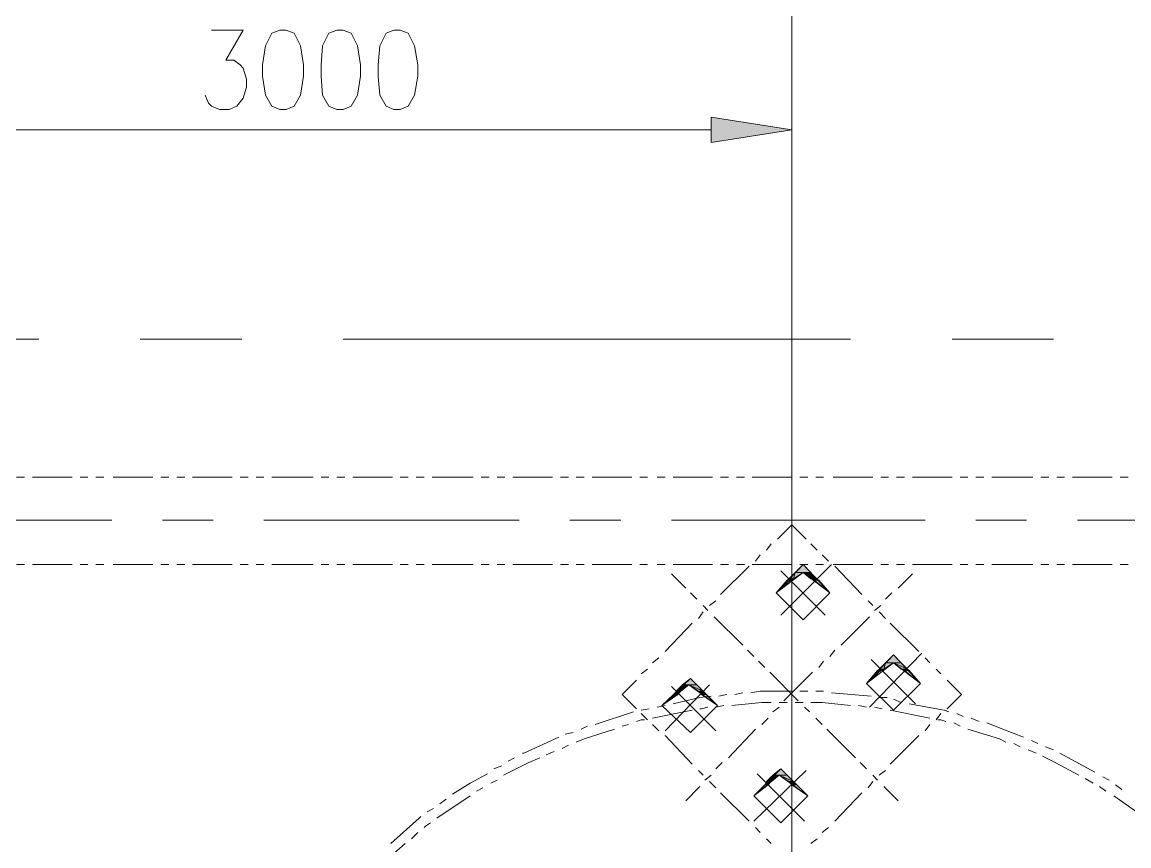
# Model space of a CAD drawing. Header units: millimetres. Extents: x 29 to 95071, y 20 to 67221.
# Drawn here: x 50623 to 54083, y 44601 to 47176 of the extents above; entities that cross this region are included whole.
import ezdxf

# ---------------------------------------------------------------- set-up
doc = ezdxf.new("R2010")
doc.units = ezdxf.units.MM

msp = doc.modelspace()

# ---------------------------------------------------------------- hatches: boundary and pattern name
h = msp.add_hatch(color=7)
h.dxf.hatch_style = 2
h.paths.add_polyline_path([(52776.6, 46878.9), (52776.6, 46799.6), (53029.4, 46839.3)])
h = msp.add_hatch(color=7)
h.dxf.hatch_style = 2
h.paths.add_polyline_path([(53064.1, 45481.2), (53088.9, 45456.4), (53039.3, 45456.4)])
h = msp.add_hatch(color=7)
h.dxf.hatch_style = 2
h.paths.add_polyline_path([(53014.5, 45431.6), (53024.5, 45431.6), (52979.8, 45391.9)])
h = msp.add_hatch(color=7)
h.paths.add_polyline_path([(53029.4, 45431.6), (53019.5, 45436.6)])
h.paths.add_polyline_path([(53019.5, 45436.6), (53029.4, 45431.6), (53014.5, 45431.6)])
h = msp.add_hatch(color=7)
h.paths.add_polyline_path([(53024.5, 45431.6), (53014.5, 45431.6)])
h.paths.add_polyline_path([(53024.5, 45431.6), (53014.5, 45431.6), (53029.4, 45431.6)])
h = msp.add_hatch(color=7)
h.paths.add_polyline_path([(53064.1, 45456.4), (53039.3, 45456.4), (53034.4, 45436.6)])
h.paths.add_polyline_path([(53039.3, 45456.4), (53034.4, 45436.6), (53019.5, 45436.6)])
h = msp.add_hatch(color=7)
h.dxf.hatch_style = 2
h.paths.add_polyline_path([(53019.5, 45436.6), (53034.4, 45436.6), (53029.4, 45431.6)])
h = msp.add_hatch(color=7)
h.paths.add_polyline_path([(53088.9, 45456.4), (53064.1, 45456.4), (53103.8, 45436.6)])
h.paths.add_polyline_path([(53064.1, 45456.4), (53103.8, 45436.6), (53088.9, 45436.6)])
h = msp.add_hatch(color=7)
h.paths.add_polyline_path([(53103.8, 45436.6), (53088.9, 45436.6), (53098.8, 45431.6)])
h.paths.add_polyline_path([(53088.9, 45436.6), (53098.8, 45431.6)])
h = msp.add_hatch(color=7)
h.dxf.hatch_style = 2
h.paths.add_polyline_path([(53103.8, 45436.6), (53113.7, 45431.6), (53098.8, 45431.6)])
h = msp.add_hatch(color=7)
h.paths.add_polyline_path([(53113.7, 45431.6), (53098.8, 45431.6)])
h.paths.add_polyline_path([(53113.7, 45431.6), (53098.8, 45431.6)])
h.paths.add_polyline_path([(53098.8, 45431.6), (53113.7, 45431.6), (53148.4, 45391.9)])
h = msp.add_hatch(color=7)
h.dxf.hatch_style = 2
h.paths.add_polyline_path([(53346.6, 45198.6), (53371.4, 45173.9), (53321.8, 45173.9)])
h = msp.add_hatch(color=7)
h.dxf.hatch_style = 2
h.paths.add_polyline_path([(53297.1, 45149.1), (53307, 45149.1), (53262.4, 45109.4)])
h = msp.add_hatch(color=7)
h.paths.add_polyline_path([(53316.9, 45154), (53302, 45154), (53311.9, 45149.1)])
h.paths.add_polyline_path([(53302, 45154), (53311.9, 45149.1), (53297.1, 45149.1)])
h = msp.add_hatch(color=7)
h.paths.add_polyline_path([(53307, 45149.1), (53297.1, 45149.1)])
h.paths.add_polyline_path([(53307, 45149.1), (53297.1, 45149.1), (53311.9, 45149.1)])
h = msp.add_hatch(color=7)
h.paths.add_polyline_path([(53346.6, 45173.9), (53321.8, 45173.9), (53316.9, 45154)])
h.paths.add_polyline_path([(53321.8, 45173.9), (53316.9, 45154), (53302, 45154)])
h = msp.add_hatch(color=7)
h.paths.add_polyline_path([(53371.4, 45173.9), (53346.6, 45173.9), (53391.2, 45154)])
h.paths.add_polyline_path([(53346.6, 45173.9), (53391.2, 45154), (53371.4, 45154)])
h = msp.add_hatch(color=7)
h.paths.add_polyline_path([(53391.2, 45154), (53371.4, 45154), (53381.3, 45149.1)])
h.paths.add_polyline_path([(53371.4, 45154), (53381.3, 45149.1)])
h = msp.add_hatch(color=7)
h.dxf.hatch_style = 2
h.paths.add_polyline_path([(53391.2, 45154), (53396.2, 45149.1), (53381.3, 45149.1)])
h = msp.add_hatch(color=7)
h.paths.add_polyline_path([(53396.2, 45149.1), (53381.3, 45149.1)])
h.paths.add_polyline_path([(53396.2, 45149.1), (53381.3, 45149.1)])
h.paths.add_polyline_path([(53381.3, 45149.1), (53396.2, 45149.1), (53430.9, 45109.4)])
h = msp.add_hatch(color=7)
h.dxf.hatch_style = 2
h.paths.add_polyline_path([(52712.2, 45124.3), (52732, 45104.5), (52687.4, 45104.5)])
h = msp.add_hatch(color=7)
h.paths.add_polyline_path([(52682.5, 45084.6), (52667.6, 45084.6), (52672.5, 45074.7)])
h.paths.add_polyline_path([(52667.6, 45084.6), (52672.5, 45074.7), (52662.6, 45074.7)])
h = msp.add_hatch(color=7)
h.paths.add_polyline_path([(52707.2, 45104.5), (52687.4, 45104.5), (52682.5, 45084.6)])
h.paths.add_polyline_path([(52687.4, 45104.5), (52682.5, 45084.6), (52667.6, 45084.6)])
h = msp.add_hatch(color=7)
h.paths.add_polyline_path([(52732, 45104.5), (52707.2, 45104.5), (52751.8, 45084.6)])
h.paths.add_polyline_path([(52707.2, 45104.5), (52751.8, 45084.6), (52737, 45084.6)])
h = msp.add_hatch(color=7)
h.paths.add_polyline_path([(52751.8, 45084.6), (52737, 45084.6), (52746.9, 45074.7)])
h.paths.add_polyline_path([(52737, 45084.6), (52746.9, 45074.7)])
h = msp.add_hatch(color=7)
h.dxf.hatch_style = 2
h.paths.add_polyline_path([(52751.8, 45084.6), (52756.8, 45074.7), (52746.9, 45074.7)])
h = msp.add_hatch(color=7)
h.dxf.hatch_style = 2
h.paths.add_polyline_path([(52662.6, 45074.7), (52672.5, 45074.7), (52623, 45040)])
h = msp.add_hatch(color=7)
h.paths.add_polyline_path([(52756.8, 45074.7), (52761.8, 45074.7), (52746.9, 45074.7)])
h.paths.add_polyline_path([(52761.8, 45074.7), (52746.9, 45074.7)])
h.paths.add_polyline_path([(52746.9, 45074.7), (52761.8, 45074.7), (52796.5, 45040)])
h = msp.add_hatch(color=7)
h.dxf.hatch_style = 2
h.paths.add_polyline_path([(52994.7, 44841.8), (53014.5, 44821.9), (52969.9, 44821.9)])
h = msp.add_hatch(color=7)
h.paths.add_polyline_path([(52989.8, 44821.9), (52969.9, 44821.9), (52965, 44802.1)])
h.paths.add_polyline_path([(52969.9, 44821.9), (52965, 44802.1), (52950.1, 44802.1)])
h = msp.add_hatch(color=7)
h.paths.add_polyline_path([(53014.5, 44821.9), (52989.8, 44821.9), (53034.4, 44802.1)])
h.paths.add_polyline_path([(52989.8, 44821.9), (53034.4, 44802.1), (53019.5, 44802.1)])
h = msp.add_hatch(color=7)
h.dxf.hatch_style = 2
h.paths.add_polyline_path([(52945.1, 44792.2), (52955.1, 44792.2), (52910.5, 44757.5)])
h = msp.add_hatch(color=7)
h.paths.add_polyline_path([(52965, 44802.1), (52950.1, 44802.1), (52955.1, 44792.2)])
h.paths.add_polyline_path([(52950.1, 44802.1), (52955.1, 44792.2), (52945.1, 44792.2)])
h = msp.add_hatch(color=7)
h.paths.add_polyline_path([(53034.4, 44802.1), (53019.5, 44802.1), (53029.4, 44792.2)])
h.paths.add_polyline_path([(53019.5, 44802.1), (53029.4, 44792.2)])
h = msp.add_hatch(color=7)
h.dxf.hatch_style = 2
h.paths.add_polyline_path([(53034.4, 44802.1), (53039.3, 44792.2), (53029.4, 44792.2)])
h = msp.add_hatch(color=7)
h.paths.add_polyline_path([(53039.3, 44792.2), (53044.3, 44792.2), (53029.4, 44792.2)])
h.paths.add_polyline_path([(53044.3, 44792.2), (53029.4, 44792.2)])
h.paths.add_polyline_path([(53029.4, 44792.2), (53044.3, 44792.2), (53079, 44757.5)])

# ---------------------------------------------------------------- linework, layer by layer
at = {"color": 7, "lineweight": 0}
for points in [[(53029.4, 48707.9), (53029.4, 46874)], [(51215.3, 47151.5), (51314.4, 47151.5), (51259.9, 47057.3), (51284.7, 47057.3), (51304.5, 47042.5), (51314.4, 47032.6), (51324.4, 46997.9), (51324.4, 46973.1), (51314.4, 46938.4), (51294.6, 46913.6), (51269.8, 46903.7), (51240.1, 46903.7), (51215.3, 46913.6), (51205.4, 46923.5), (51195.5, 46948.3)], [(53029.4, 46755), (53029.4, 46963.2)], [(50278.5, 46839.3), (52776.6, 46839.3)], [(53029.4, 43637.3), (53029.4, 46809.5)], [(50675.1, 46185), (49084, 46185)], [(51309.5, 46185), (50992.3, 46185)], [(53212.8, 46185), (51626.7, 46185)], [(53847.2, 46185), (53530, 46185)], [(50605.7, 45753.8), (50630.4, 45753.8)], [(50655.2, 45753.8), (50779.1, 45753.8)], [(50803.9, 45753.8), (50828.7, 45753.8)], [(50853.5, 45753.8), (50878.3, 45753.8)], [(50908, 45753.8), (51031.9, 45753.8)], [(51056.7, 45753.8), (51081.5, 45753.8)], [(51106.3, 45753.8), (51131.1, 45753.8)], [(51155.8, 45753.8), (51279.7, 45753.8)], [(51304.5, 45753.8), (51329.3, 45753.8)], [(51354.1, 45753.8), (51378.9, 45753.8)], [(51403.7, 45753.8), (51532.5, 45753.8)], [(51557.3, 45753.8), (51582.1, 45753.8)], [(51606.9, 45753.8), (51631.7, 45753.8)], [(51656.4, 45753.8), (51780.4, 45753.8)], [(51805.1, 45753.8), (51829.9, 45753.8)], [(51854.7, 45753.8), (51879.5, 45753.8)], [(51904.3, 45753.8), (52033.1, 45753.8)], [(52057.9, 45753.8), (52082.7, 45753.8)], [(52107.5, 45753.8), (52132.3, 45753.8)], [(52157.1, 45753.8), (52281, 45753.8)], [(52305.8, 45753.8), (52330.5, 45753.8)], [(52355.3, 45753.8), (52380.1, 45753.8)], [(52404.9, 45753.8), (52528.8, 45753.8)], [(52553.6, 45753.8), (52578.4, 45753.8)], [(52608.1, 45753.8), (52632.9, 45753.8)], [(52657.7, 45753.8), (52781.6, 45753.8)], [(52806.4, 45753.8), (52831.1, 45753.8)], [(52855.9, 45753.8), (52880.7, 45753.8)], [(52905.5, 45753.8), (53029.4, 45753.8)], [(53054.2, 45753.8), (53079, 45753.8)], [(53103.8, 45753.8), (53128.5, 45753.8)], [(53158.3, 45753.8), (53282.2, 45753.8)], [(53307, 45753.8), (53331.8, 45753.8)], [(53356.5, 45753.8), (53381.3, 45753.8)], [(53406.1, 45753.8), (53530, 45753.8)], [(53554.8, 45753.8), (53579.6, 45753.8)], [(53604.4, 45753.8), (53629.2, 45753.8)], [(53653.9, 45753.8), (53782.8, 45753.8)], [(53807.6, 45753.8), (53832.4, 45753.8)], [(53857.2, 45753.8), (53881.9, 45753.8)], [(53906.7, 45753.8), (54030.6, 45753.8)], [(54055.4, 45753.8), (54080.2, 45753.8)], [(49951.4, 45619.9), (50903.1, 45619.9)], [(51061.7, 45619.9), (51220.3, 45619.9)], [(51378.9, 45619.9), (52176.9, 45619.9)], [(52335.5, 45619.9), (52494.1, 45619.9)], [(52652.7, 45619.9), (53445.8, 45619.9)], [(52984.8, 45560.5), (53029.4, 45605.1)], [(53074, 45560.5), (53029.4, 45605.1)], [(53604.4, 45619.9), (53763, 45619.9)], [(53921.6, 45619.9), (54714.6, 45619.9)], [(52950.1, 45525.8), (52965, 45545.6)], [(53108.7, 45525.8), (53088.9, 45545.6)], [(52915.4, 45491.1), (52930.3, 45510.9)], [(53143.4, 45491.1), (53123.6, 45510.9)], [(50605.7, 45481.2), (50630.4, 45481.2)], [(50655.2, 45481.2), (50779.1, 45481.2)], [(50803.9, 45481.2), (50828.7, 45481.2)], [(50853.5, 45481.2), (50878.3, 45481.2)], [(50908, 45481.2), (51031.9, 45481.2)], [(51056.7, 45481.2), (51081.5, 45481.2)], [(51106.3, 45481.2), (51131.1, 45481.2)], [(51155.8, 45481.2), (51279.7, 45481.2)], [(51304.5, 45481.2), (51329.3, 45481.2)], [(51354.1, 45481.2), (51378.9, 45481.2)], [(51403.7, 45481.2), (51532.5, 45481.2)], [(51557.3, 45481.2), (51582.1, 45481.2)], [(51606.9, 45481.2), (51631.7, 45481.2)], [(51656.4, 45481.2), (51780.4, 45481.2)], [(51805.1, 45481.2), (51829.9, 45481.2)], [(51854.7, 45481.2), (51879.5, 45481.2)], [(51904.3, 45481.2), (52033.1, 45481.2)], [(52057.9, 45481.2), (52082.7, 45481.2)], [(52107.5, 45481.2), (52132.3, 45481.2)], [(52157.1, 45481.2), (52281, 45481.2)], [(52305.8, 45481.2), (52330.5, 45481.2)], [(52355.3, 45481.2), (52380.1, 45481.2)], [(52404.9, 45481.2), (52528.8, 45481.2)], [(52553.6, 45481.2), (52578.4, 45481.2)], [(52608.1, 45481.2), (52632.9, 45481.2)], [(52657.7, 45481.2), (52781.6, 45481.2)], [(52806.4, 45481.2), (52831.1, 45481.2)], [(52806.4, 45387), (52895.6, 45476.2)], [(52855.9, 45481.2), (52880.7, 45481.2)], [(52905.5, 45481.2), (53029.4, 45481.2)], [(53064.1, 45481.2), (52979.8, 45391.9), (53064.1, 45456.4)], [(53153.3, 45481.2), (52994.7, 45322.6)], [(52994.7, 45461.3), (53133.5, 45322.6)], [(53054.2, 45481.2), (53079, 45481.2)], [(53148.4, 45391.9), (53064.1, 45481.2)], [(53103.8, 45481.2), (53128.5, 45481.2)], [(53158.3, 45481.2), (53282.2, 45481.2)], [(53247.5, 45387), (53163.2, 45476.2)], [(53307, 45481.2), (53331.8, 45481.2)], [(53356.5, 45481.2), (53381.3, 45481.2)], [(53406.1, 45481.2), (53530, 45481.2)], [(53554.8, 45481.2), (53579.6, 45481.2)], [(53604.4, 45481.2), (53629.2, 45481.2)], [(53653.9, 45481.2), (53782.8, 45481.2)], [(53807.6, 45481.2), (53832.4, 45481.2)], [(53857.2, 45481.2), (53881.9, 45481.2)], [(53906.7, 45481.2), (54030.6, 45481.2)], [(54055.4, 45481.2), (54080.2, 45481.2)], [(52697.3, 45406.8), (52652.7, 45451.4)], [(53064.1, 45456.4), (53148.4, 45391.9)], [(53361.5, 45406.8), (53406.1, 45451.4)], [(52732, 45372.1), (52712.2, 45391.9)], [(53064.1, 45307.7), (52979.8, 45391.9)], [(53148.4, 45391.9), (53064.1, 45307.7)], [(53321.8, 45372.1), (53341.7, 45391.9)], [(52771.7, 45352.3), (52791.5, 45367.2)], [(53282.2, 45352.3), (53267.3, 45367.2)], [(52737, 45312.6), (52751.8, 45332.5)], [(52766.7, 45337.4), (52751.8, 45352.3)], [(53287.1, 45337.4), (53307, 45352.3)], [(53321.8, 45312.6), (53302, 45332.5)], [(52632.9, 45208.6), (52717.1, 45297.8)], [(52875.8, 45228.4), (52786.5, 45317.6)], [(53183.1, 45228.4), (53272.3, 45317.6)], [(53425.9, 45208.6), (53336.7, 45297.8)], [(52593.2, 45173.9), (52613.1, 45188.7)], [(52910.5, 45193.7), (52890.6, 45213.5)], [(53148.4, 45193.7), (53163.2, 45213.5)], [(53346.6, 45198.6), (53262.4, 45109.4), (53346.6, 45173.9)], [(53435.8, 45203.6), (53272.3, 45035.1)], [(53416, 45045), (53277.2, 45183.8)], [(53346.6, 45173.9), (53430.9, 45109.4), (53346.6, 45198.6)], [(53460.6, 45173.9), (53445.8, 45188.7)], [(52558.5, 45139.2), (52578.4, 45154)], [(52945.1, 45159), (52925.3, 45178.8)], [(53113.7, 45159), (53128.5, 45178.8)], [(53495.3, 45139.2), (53480.5, 45154)], [(52499.1, 45074.7), (52543.7, 45119.3)], [(52712.2, 45124.3), (52623, 45040), (52707.2, 45104.5)], [(52796.5, 45040), (52712.2, 45124.3)], [(53049.2, 45054.9), (52960, 45144.1)], [(53004.6, 45054.9), (53093.8, 45144.1)], [(53559.8, 45074.7), (53515.1, 45119.3)], [(52771.7, 45104.5), (52632.9, 44960.7)], [(52791.5, 44960.7), (52652.7, 45099.5)], [(52707.2, 45104.5), (52796.5, 45040), (52712.2, 44955.8)], [(52875.8, 45079.7), (52851, 45074.7)], [(53029.4, 45084.6), (52930.3, 45084.6), (52900.5, 45079.7)], [(53079, 45084.6), (53054.2, 45084.6)], [(53128.5, 45084.6), (53123.6, 45084.6), (53103.8, 45084.6)], [(53277.2, 45069.8), (53153.3, 45079.7)], [(53346.6, 45025.2), (53262.4, 45109.4)], [(53430.9, 45109.4), (53346.6, 45025.2)], [(52543.7, 45030.1), (52499.1, 45074.7)], [(52776.6, 45069.8), (52741.9, 45064.8), (52657.7, 45045)], [(52826.2, 45074.7), (52801.4, 45069.8)], [(52965, 45049.9), (52935.2, 45049.9), (52841.1, 45040)], [(53014.5, 45049.9), (52989.8, 45049.9)], [(53064.1, 45049.9), (53039.3, 45049.9)], [(53212.8, 45040), (53123.6, 45049.9), (53088.9, 45049.9)], [(53326.8, 45064.8), (53316.9, 45064.8), (53302, 45064.8)], [(53371.4, 45049.9), (53346.6, 45059.9)], [(53520.1, 45020.2), (53505.2, 45025.2), (53396.2, 45045)], [(53515.1, 45030.1), (53559.8, 45074.7)], [(52533.8, 45020.2), (52414.8, 44980.6)], [(52583.3, 45030.1), (52558.5, 45025.2)], [(52578.4, 44995.4), (52558.5, 45015.3)], [(52717.1, 45025.2), (52593.2, 45000.4)], [(52632.9, 45040), (52608.1, 45035.1)], [(52712.2, 44955.8), (52623, 45040)], [(52766.7, 45035.1), (52746.9, 45030.1), (52741.9, 45030.1)], [(52816.3, 45040), (52791.5, 45035.1)], [(52969.9, 45020.2), (52989.8, 45035.1)], [(53083.9, 45020.2), (53069.1, 45035.1)], [(53262.4, 45035.1), (53237.6, 45040)], [(53311.9, 45030.1), (53287.1, 45035.1)], [(53460.6, 45000.4), (53336.7, 45025.2)], [(53480.5, 44995.4), (53495.3, 45015.3)], [(53564.7, 45005.3), (53544.9, 45015.3)], [(52518.9, 44980.6), (52499.1, 44975.6)], [(52568.4, 44995.4), (52558.5, 44995.4), (52543.7, 44990.5)], [(52613.1, 44960.7), (52593.2, 44980.6)], [(52935.2, 44980.6), (52955.1, 45000.4)], [(53123.6, 44980.6), (53103.8, 45000.4)], [(53445.8, 44960.7), (53460.6, 44980.6)], [(53510.2, 44990.5), (53495.3, 44995.4), (53485.4, 44995.4)], [(53554.8, 44975.6), (53535, 44985.5)], [(53614.3, 44990.5), (53589.5, 45000.4)], [(53753.1, 44940.9), (53688.6, 44965.7), (53639.1, 44985.5)], [(52345.4, 44955.8), (52320.6, 44950.8)], [(52474.3, 44965.7), (52380.1, 44935.9), (52355.3, 44926)], [(52390, 44975.6), (52370.2, 44965.7)], [(52717.1, 44856.6), (52632.9, 44945.9)], [(52831.1, 44876.5), (52915.4, 44965.7)], [(53227.7, 44876.5), (53138.5, 44965.7)], [(53336.7, 44856.6), (53425.9, 44945.9)], [(53698.5, 44926), (53678.7, 44935.9), (53579.6, 44965.7)], [(52300.8, 44940.9), (52191.8, 44891.3), (52186.8, 44891.3)], [(52330.5, 44916.1), (52310.7, 44906.2)], [(53743.2, 44911.2), (53723.3, 44921.1)], [(53797.7, 44921.1), (53777.8, 44931)], [(53847.2, 44901.2), (53822.5, 44911.2)], [(52241.3, 44876.5), (52206.6, 44861.6), (52127.3, 44821.9)], [(52162, 44876.5), (52142.2, 44866.6)], [(52285.9, 44896.3), (52261.1, 44886.4)], [(53792.7, 44891.3), (53767.9, 44901.2)], [(53926.5, 44821.9), (53852.2, 44861.6), (53812.5, 44881.4)], [(53976.1, 44831.9), (53867.1, 44891.3)], [(52122.4, 44851.7), (52097.6, 44841.8)], [(52791.5, 44841.8), (52811.3, 44861.6)], [(52994.7, 44841.8), (52910.5, 44757.5), (52989.8, 44821.9)], [(52989.8, 44821.9), (53079, 44757.5), (52994.7, 44841.8)], [(53262.4, 44841.8), (53242.5, 44861.6)], [(52077.8, 44826.9), (52023.2, 44797.2), (51968.7, 44762.5)], [(52107.5, 44807.1), (52087.7, 44797.2)], [(52751.8, 44821.9), (52737, 44836.8)], [(52756.8, 44807.1), (52776.6, 44821.9)], [(53074, 44836.8), (52910.5, 44678.2)], [(53069.1, 44678.2), (52920.4, 44826.9)], [(53297.1, 44807.1), (53282.2, 44821.9)], [(53302, 44821.9), (53321.8, 44836.8)], [(53971.2, 44797.2), (53946.4, 44812)], [(54020.7, 44807.1), (54000.9, 44817)], [(52062.9, 44782.3), (52043.1, 44772.4)], [(52697.3, 44742.6), (52741.9, 44787.2)], [(52791.5, 44782.3), (52771.7, 44802.1)], [(53267.3, 44782.3), (53282.2, 44802.1)], [(53361.5, 44742.6), (53316.9, 44787.2)], [(54010.8, 44772.4), (53991, 44787.2)], [(54060.4, 44777.3), (54040.5, 44792.2)], [(52023.2, 44757.5), (51919.1, 44688.1)], [(51948.9, 44747.6), (51929.1, 44732.7)], [(52895.6, 44678.2), (52806.4, 44767.4)], [(52994.7, 44673.2), (52910.5, 44757.5)], [(53079, 44757.5), (52994.7, 44673.2)], [(53163.2, 44678.2), (53247.5, 44767.4)], [(54134.7, 44688.1), (54035.6, 44757.5)], [(51909.2, 44717.9), (51889.4, 44707.9)], [(51869.6, 44693.1), (51864.6, 44688.1), (51775.4, 44608.8)], [(51899.3, 44673.2), (51884.4, 44663.3), (51879.5, 44658.4)], [(51859.7, 44643.5), (51839.8, 44623.7)], [(52930.3, 44643.5), (52915.4, 44658.4)], [(53123.6, 44643.5), (53143.4, 44658.4)], [(51820, 44608.8), (51740.7, 44539.4), (51725.8, 44524.6)], [(52965, 44608.8), (52950.1, 44623.7)], [(53088.9, 44608.8), (53108.7, 44623.7)]]:
    msp.add_lwpolyline(points, dxfattribs=at)
for points in [[(51428.4, 47151.5), (51403.7, 47141.6), (51383.8, 47102), (51373.9, 47042.5), (51373.9, 47007.8), (51383.8, 46948.3), (51403.7, 46913.6), (51428.4, 46903.7), (51448.3, 46903.7), (51473.1, 46913.6), (51492.9, 46948.3), (51502.8, 47007.8), (51502.8, 47042.5), (51492.9, 47102), (51473.1, 47141.6), (51448.3, 47151.5)], [(51606.9, 47151.5), (51582.1, 47141.6), (51562.3, 47102), (51557.3, 47042.5), (51557.3, 47007.8), (51562.3, 46948.3), (51582.1, 46913.6), (51606.9, 46903.7), (51626.7, 46903.7), (51651.5, 46913.6), (51671.3, 46948.3), (51681.2, 47007.8), (51681.2, 47042.5), (51671.3, 47102), (51651.5, 47141.6), (51626.7, 47151.5)], [(51785.3, 47151.5), (51760.5, 47141.6), (51740.7, 47102), (51735.8, 47042.5), (51735.8, 47007.8), (51740.7, 46948.3), (51760.5, 46913.6), (51785.3, 46903.7), (51805.1, 46903.7), (51829.9, 46913.6), (51849.8, 46948.3), (51859.7, 47007.8), (51859.7, 47042.5), (51849.8, 47102), (51829.9, 47141.6), (51805.1, 47151.5)], [(52776.6, 46878.9), (52776.6, 46799.6), (53029.4, 46839.3)], [(53064.1, 45481.2), (53088.9, 45456.4), (53039.3, 45456.4)], [(53014.5, 45431.6), (53024.5, 45431.6), (52979.8, 45391.9)], [(53019.5, 45436.6), (53029.4, 45431.6), (53014.5, 45431.6)], [(53024.5, 45431.6), (53014.5, 45431.6)], [(53024.5, 45431.6), (53014.5, 45431.6), (53029.4, 45431.6)], [(53039.3, 45456.4), (53034.4, 45436.6), (53019.5, 45436.6)], [(53019.5, 45436.6), (53034.4, 45436.6), (53029.4, 45431.6)], [(53029.4, 45431.6), (53019.5, 45436.6)], [(53064.1, 45456.4), (53039.3, 45456.4), (53034.4, 45436.6)], [(53088.9, 45456.4), (53064.1, 45456.4), (53103.8, 45436.6)], [(53064.1, 45456.4), (53103.8, 45436.6), (53088.9, 45436.6)], [(53103.8, 45436.6), (53088.9, 45436.6), (53098.8, 45431.6)], [(53088.9, 45436.6), (53098.8, 45431.6)], [(53103.8, 45436.6), (53113.7, 45431.6), (53098.8, 45431.6)], [(53113.7, 45431.6), (53098.8, 45431.6)], [(53113.7, 45431.6), (53098.8, 45431.6)], [(53098.8, 45431.6), (53113.7, 45431.6), (53148.4, 45391.9)], [(53346.6, 45198.6), (53371.4, 45173.9), (53321.8, 45173.9)], [(53297.1, 45149.1), (53307, 45149.1), (53262.4, 45109.4)], [(53302, 45154), (53311.9, 45149.1), (53297.1, 45149.1)], [(53307, 45149.1), (53297.1, 45149.1)], [(53307, 45149.1), (53297.1, 45149.1), (53311.9, 45149.1)], [(53321.8, 45173.9), (53316.9, 45154), (53302, 45154)], [(53316.9, 45154), (53302, 45154), (53311.9, 45149.1)], [(53346.6, 45173.9), (53321.8, 45173.9), (53316.9, 45154)], [(53371.4, 45173.9), (53346.6, 45173.9), (53391.2, 45154)], [(53346.6, 45173.9), (53391.2, 45154), (53371.4, 45154)], [(53391.2, 45154), (53371.4, 45154), (53381.3, 45149.1)], [(53371.4, 45154), (53381.3, 45149.1)], [(53391.2, 45154), (53396.2, 45149.1), (53381.3, 45149.1)], [(53396.2, 45149.1), (53381.3, 45149.1)], [(53396.2, 45149.1), (53381.3, 45149.1)], [(53381.3, 45149.1), (53396.2, 45149.1), (53430.9, 45109.4)], [(52712.2, 45124.3), (52732, 45104.5), (52687.4, 45104.5)], [(52667.6, 45084.6), (52672.5, 45074.7), (52662.6, 45074.7)], [(52687.4, 45104.5), (52682.5, 45084.6), (52667.6, 45084.6)], [(52682.5, 45084.6), (52667.6, 45084.6), (52672.5, 45074.7)], [(52707.2, 45104.5), (52687.4, 45104.5), (52682.5, 45084.6)], [(52732, 45104.5), (52707.2, 45104.5), (52751.8, 45084.6)], [(52707.2, 45104.5), (52751.8, 45084.6), (52737, 45084.6)], [(52751.8, 45084.6), (52737, 45084.6), (52746.9, 45074.7)], [(52737, 45084.6), (52746.9, 45074.7)], [(52751.8, 45084.6), (52756.8, 45074.7), (52746.9, 45074.7)], [(52662.6, 45074.7), (52672.5, 45074.7), (52623, 45040)], [(52662.6, 45074.7), (52672.5, 45074.7)], [(52672.5, 45074.7), (52662.6, 45074.7)], [(52756.8, 45074.7), (52761.8, 45074.7), (52746.9, 45074.7)], [(52761.8, 45074.7), (52746.9, 45074.7)], [(52746.9, 45074.7), (52761.8, 45074.7), (52796.5, 45040)], [(52994.7, 44841.8), (53014.5, 44821.9), (52969.9, 44821.9)], [(52969.9, 44821.9), (52965, 44802.1), (52950.1, 44802.1)], [(52989.8, 44821.9), (52969.9, 44821.9), (52965, 44802.1)], [(53014.5, 44821.9), (52989.8, 44821.9), (53034.4, 44802.1)], [(52989.8, 44821.9), (53034.4, 44802.1), (53019.5, 44802.1)], [(52945.1, 44792.2), (52955.1, 44792.2), (52910.5, 44757.5)], [(52950.1, 44802.1), (52955.1, 44792.2), (52945.1, 44792.2)], [(52945.1, 44792.2), (52955.1, 44792.2)], [(52955.1, 44792.2), (52945.1, 44792.2)], [(52965, 44802.1), (52950.1, 44802.1), (52955.1, 44792.2)], [(53034.4, 44802.1), (53019.5, 44802.1), (53029.4, 44792.2)], [(53019.5, 44802.1), (53029.4, 44792.2)], [(53034.4, 44802.1), (53039.3, 44792.2), (53029.4, 44792.2)], [(53039.3, 44792.2), (53044.3, 44792.2), (53029.4, 44792.2)], [(53044.3, 44792.2), (53029.4, 44792.2)], [(53029.4, 44792.2), (53044.3, 44792.2), (53079, 44757.5)]]:
    msp.add_lwpolyline(points, close=True, dxfattribs=at)

doc.saveas('drawing.dxf')
